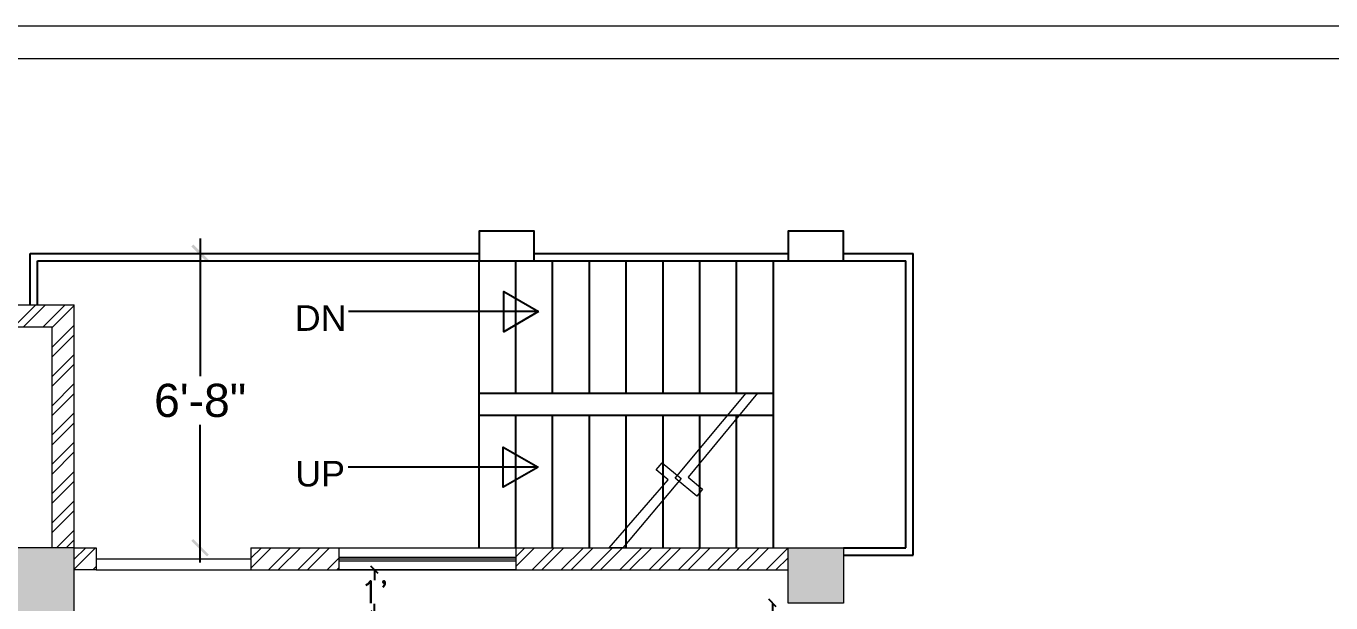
# Model space of a CAD drawing. Header units: inches. Extents: x 111501 to 134888, y 46021 to 52102.
# Drawn here: x 118286.9 to 118641.5, y 48569 to 48725.8 of the extents above; entities that cross this region are included whole.
import ezdxf
from ezdxf.enums import TextEntityAlignment as Align
from ezdxf.lldxf.tags import DXFTag

# ---------------------------------------------------------------- set-up
doc = ezdxf.new("R2010")
doc.units = ezdxf.units.IN
doc.header["$MEASUREMENT"] = 0
for name, color, linetype in [('10', 1, 'Continuous'), ('D', 251, 'Continuous'), ('RO', 7, 'Continuous'), ('staircase', 6, 'Continuous')]:
    doc.layers.add(name, color=color, linetype=linetype)
for name, color, linetype, lineweight in [('column', 252, 'Continuous', 9), ('dimension', 250, 'Continuous', 0), ('DOOR', 1, 'Continuous', 0), ('SHEET', 7, 'Continuous', 30), ('wall', 7, 'Continuous', 9), ('window', 140, 'Continuous', 15)]:
    doc.layers.add(name, color=color, linetype=linetype, lineweight=lineweight)
doc.styles.add('A', font='arial.ttf')
doc.styles.get("Standard").update_dxf_attribs({"font": 'txt.shx', "height": 6})
tags = doc.linetypes.add('DASHED2', pattern=[0.375, 0.25, -0.125]).pattern_tags.tags
tags[6:7] = [DXFTag(74, 4), DXFTag(75, 0), DXFTag(340, '0'), DXFTag(46, 1.0), DXFTag(50, 0.0), DXFTag(44, 0.0), DXFTag(45, 0.0)]
tags[4:5] = [DXFTag(74, 4), DXFTag(75, 0), DXFTag(340, '0'), DXFTag(46, 1.0), DXFTag(50, 0.0), DXFTag(44, 0.0), DXFTag(45, 0.0)]
doc.dimstyles.new('Standard$0', dxfattribs={"dimtxt": 4, "dimasz": 2, "dimexe": 0.125, "dimexo": 0.125, "dimgap": 0.25, "dimtad": 0, "dimtih": 1, "dimtoh": 1, "dimdec": 1, "dimlfac": -1, "dimzin": 0, "dimdsep": 46, "dimlunit": 4, "dimtxsty": 'Standard', "dimblk": 'OBLIQUE', "dimblk1": 'DOTSMALL', "dimblk2": 'DOTSMALL', "dimcen": 0, "dimse1": 1, "dimse2": 1, "dimadec": 0, "dimazin": 0, "dimtfac": 1, "dimtdec": 1, "dimtofl": 0, "dimtmove": 0, "dimatfit": 3, "dimfxl": 1, "dimtolj": 1, "dimtzin": 0, "dimarcsym": 0})
pattern_1 = [(45, (19179.7154, 650.7016), (-3.97747564, 3.97747564), []), (45, (19182.367, 650.7016), (-3.97747564, 3.97747564), [])]

# ---------------------------------------------------------------- blocks, each defined once
blk = doc.blocks.new('_Oblique')
at = {"color": 0, "linetype": 'ByBlock', "lineweight": -2}
blk.add_line((-0.5, -0.5), (0.5, 0.5), dxfattribs=at)
blk = doc.blocks.new('*D612')
at = {"layer": 'Defpoints', "color": 0, "transparency": 16777216}
for p in [(118499.13, 48569.01), (118489.75, 48543.51), (118499.13, 48543.51)]:
    blk.add_point(p, dxfattribs=at)
at = {"layer": 'dimension', "color": 0, "lineweight": -2, "transparency": 16777216}
for p, q in [((118489.75, 48569.01), (118489.75, 48563.51)), ((118489.75, 48543.51), (118489.75, 48549.01))]:
    blk.add_line(p, q, dxfattribs=at)
at = {"layer": 'dimension', "color": 0, "lineweight": -2, "transparency": 16777216, "xscale": 2, "yscale": 2, "zscale": 2}
for p, rotation in [((118489.75, 48569.01), 90), ((118489.75, 48543.51), 270)]:
    blk.add_blockref('_Oblique', p, dxfattribs=dict(at, rotation=rotation))
at = {"layer": 'dimension', "color": 0, "lineweight": 5, "transparency": 16777216, "insert": (118489.75, 48556.26), "char_height": 6, "attachment_point": 5}
blk.add_mtext('\\A1;2\'-1{\\H1.000000x;\\S1/2;}"', dxfattribs=at)
blk = doc.blocks.new('_DOTSMALL')
at = {"color": 0, "linetype": 'ByBlock', "lineweight": -2, "const_width": 0.5}
blk.add_lwpolyline([(-0.0625, 0, 1), (0.0625, 0, 1)], format="xyb", close=True, dxfattribs=at)
blk = doc.blocks.new('_ARCHTICK')
at = {"color": 0, "linetype": 'ByBlock', "lineweight": -2}
blk.add_solid([(0.398, 0.309), (0.309, 0.398), (-0.309, -0.398), (-0.398, -0.309)], dxfattribs=at)
blk = doc.blocks.new('*D1126')
at = {"layer": 'D', "color": 5, "linetype": 'Continuous', "lineweight": 25, "transparency": 16777216}
for p, q in [((118334.23, 48668.01), (118334.23, 48630.61)), ((118334.23, 48580.01), (118334.23, 48617.42))]:
    blk.add_line(p, q, dxfattribs=at)
at = {"layer": 'Defpoints', "color": 0, "linetype": 'Continuous', "lineweight": 5, "transparency": 16777216}
for p in [(118334.23, 48664.01), (118342.23, 48664.01), (118348.01, 48584.01)]:
    blk.add_point(p, dxfattribs=at)
at = {"layer": 'D', "color": 5, "linetype": 'Continuous', "lineweight": 25, "transparency": 16777216, "xscale": 6, "yscale": 6, "zscale": 6}
for p, rotation in [((118334.23, 48664.01), 90), ((118334.23, 48584.01), 270)]:
    blk.add_blockref('_ARCHTICK', p, dxfattribs=dict(at, rotation=rotation))
at = {"layer": 'D', "linetype": 'Continuous', "transparency": 16777216, "insert": (118334.23, 48624.01), "char_height": 9, "attachment_point": 5, "style": 'A'}
blk.add_mtext('\\A1;6\'-8"', dxfattribs=at)
blk = doc.blocks.new('*D1374')
at = {"layer": 'Defpoints', "color": 0, "lineweight": 5, "transparency": 16777216}
for p in [(118381.6, 48578.01), (118395.33, 48578.01), (118393.33, 48566.01)]:
    blk.add_point(p, dxfattribs=at)
at = {"layer": 'dimension', "color": 0, "lineweight": -2, "transparency": 16777216}
for p, q in [((118381.6, 48578.01), (118381.6, 48575.26)), ((118381.6, 48566.01), (118381.6, 48568.76))]:
    blk.add_line(p, q, dxfattribs=at)
at = {"layer": 'dimension', "color": 0, "lineweight": -2, "transparency": 16777216, "xscale": 2, "yscale": 2, "zscale": 2}
for p, rotation in [((118381.6, 48578.01), 90), ((118381.6, 48566.01), 270)]:
    blk.add_blockref('_Oblique', p, dxfattribs=dict(at, rotation=rotation))
at = {"layer": 'dimension', "color": 0, "lineweight": 5, "transparency": 16777216, "insert": (118381.6, 48572.01), "char_height": 6, "attachment_point": 5}
blk.add_mtext("\\A1;1'", dxfattribs=at)

msp = doc.modelspace()

# ---------------------------------------------------------------- hatches: boundary and pattern name
at = {"layer": 'column'}
h = msp.add_hatch(color=256, dxfattribs=at)
h.paths.add_polyline_path([(118282.01, 48584.01), (118282.01, 48566.01), (118300.01, 48566.01), (118300.01, 48584.01)])
h.paths.add_polyline_path([(118107.01, 48584.01), (118107.01, 48557.01), (118115.01, 48557.01), (118115.01, 48584.01)])
h = msp.add_hatch(color=256, dxfattribs=at)
h.paths.add_polyline_path([(118494.01, 48580.07), (118494.01, 48569.07), (118505.01, 48569.07), (118505.01, 48580.07)])
h.paths.add_polyline_path([(118505.01, 48580.07), (118505.01, 48584.07), (118494.01, 48584.07), (118494.01, 48580.07)])
h.paths.add_polyline_path([(118505.01, 48569.07), (118509.01, 48569.07), (118509.01, 48580.07), (118505.01, 48580.07)])
h.paths.add_polyline_path([(118509.01, 48584.07), (118505.01, 48584.07), (118505.01, 48580.07), (118509.01, 48580.07)])
at = {"layer": 'wall', "lineweight": 5}
h = msp.add_hatch(dxfattribs=at)
h.set_pattern_fill('ANSI32', color=256, scale=15, style=0)
h.set_pattern_definition(pattern_1)
h.paths.add_polyline_path([(118107.01, 48584.01), (118107.01, 48650.01), (118300.01, 48650.01), (118300.01, 48584.01), (118294.01, 48584.01), (118294.01, 48644.01), (118113.01, 48644.01), (118113.01, 48584.01)])
h = msp.add_hatch(dxfattribs=at)
h.set_pattern_fill('ANSI32', color=256, scale=15, style=0)
h.set_pattern_definition(pattern_1)
h.paths.add_polyline_path([(118420.01, 48578.01), (118494.01, 48578.01), (118494.01, 48584.01), (118420.01, 48584.01)])
h.paths.add_polyline_path([(118348.01, 48584.01), (118348.01, 48578.01), (118372.01, 48578.01), (118372.01, 48584.01)])
h.paths.add_polyline_path([(118300.01, 48578.01), (118306.01, 48578.01), (118306.01, 48584.01), (118300.01, 48584.01)])

# ---------------------------------------------------------------- linework, layer by layer
at = {"layer": '10', "linetype": 'Continuous'}
for p, q in [((118426.17, 48648.18), (118374.53, 48648.18)), ((118426.05, 48605.91), (118374.41, 48605.91))]:
    msp.add_line(p, q, dxfattribs=at)
for points in [[(118426.17, 48648.18), (118416.73, 48642.73), (118416.73, 48653.63)], [(118426.05, 48605.91), (118416.61, 48600.45), (118416.61, 48611.36)]]:
    msp.add_lwpolyline(points, close=True, dxfattribs=at)
at = {"layer": 'column'}
for points in [[(118300.01, 48584.01), (118282.01, 48584.01), (118282.01, 48566.01), (118300.01, 48566.01)], [(118494.01, 48584.01), (118509.01, 48584.01), (118509.01, 48569.01), (118494.01, 48569.01)]]:
    msp.add_lwpolyline(points, close=True, dxfattribs=at)
at = {"layer": 'DOOR', "linetype": 'DASHED2'}
for p, q in [((118306.01, 48581.01), (118348.01, 48581.01)), ((118306.01, 48578.01), (118348.01, 48578.01))]:
    msp.add_line(p, q, dxfattribs=at)
at = {"layer": 'DOOR', "linetype": 'Continuous'}
for points in [[(118470.78, 48599.95), (118469.18, 48598.03), (118463.3, 48602.96), (118482.64, 48626.01), (118485.71, 48626.01), (118466.85, 48603.24), (118470.78, 48599.94)], [(118445.34, 48584.01), (118461.39, 48602.51), (118458.18, 48605.19), (118459.79, 48607.11), (118464.9, 48602.81), (118449.13, 48584.01), (118445.34, 48584.01)]]:
    msp.add_lwpolyline(points, dxfattribs=at)
at = {"layer": 'RO', "color": 7, "linetype": 'Continuous'}
for points in [[(118410.01, 48662.01), (118425.01, 48662.01), (118425.01, 48670.01), (118410.01, 48670.01), (118410.01, 48662.01)], [(118494.01, 48662.01), (118509.01, 48662.01), (118509.01, 48670.01), (118494.01, 48670.01), (118494.01, 48662.01)]]:
    msp.add_lwpolyline(points, dxfattribs=at)
at = {"layer": 'SHEET', "color": 0, "lineweight": 5, "ltscale": 25}
for points in [[(117990.52, 46902.66), (119292.45, 46902.66), (119292.45, 48725.76), (117990.52, 48725.76)], [(117999.45, 46911.58), (119283.53, 46911.58), (119283.53, 48716.84), (117999.45, 48716.84)]]:
    msp.add_lwpolyline(points, close=True, dxfattribs=at)
at = {"layer": 'staircase'}
for p, q in [((118288.01, 48650.01), (118288.01, 48664.01)), ((118288.01, 48664.01), (118410.01, 48664.01)), ((118425.01, 48664.01), (118494.01, 48664.01)), ((118509.01, 48664.01), (118528.01, 48664.01)), ((118528.01, 48582.01), (118528.01, 48664.01)), ((118290.01, 48650.01), (118290.01, 48662.01)), ((118290.01, 48662.01), (118526.01, 48662.01)), ((118410.01, 48626.01), (118410.01, 48662.01)), ((118420.01, 48626.01), (118420.01, 48662.01)), ((118430.01, 48626.01), (118430.01, 48662.01)), ((118440.01, 48626.01), (118440.01, 48662.01)), ((118450.01, 48626.01), (118450.01, 48662.01)), ((118460.01, 48626.01), (118460.01, 48662.01)), ((118470.01, 48626.01), (118470.01, 48662.01)), ((118480.01, 48626.01), (118480.01, 48662.01)), ((118490.01, 48626.01), (118490.01, 48662.01)), ((118526.01, 48584.01), (118526.01, 48662.01)), ((118410.01, 48626.01), (118490.01, 48626.01)), ((118410.01, 48620.01), (118410.01, 48626.01)), ((118490.01, 48620.01), (118490.01, 48626.01)), ((118410.01, 48620.01), (118482.01, 48620.01)), ((118410.01, 48584.01), (118410.01, 48620.01)), ((118420.01, 48584.01), (118420.01, 48620.01)), ((118430.01, 48584.01), (118430.01, 48620.01)), ((118440.01, 48584.01), (118440.01, 48620.01)), ((118450.01, 48584.01), (118450.01, 48620.01)), ((118460.01, 48584.01), (118460.01, 48620.01)), ((118470.01, 48584.01), (118470.01, 48620.01)), ((118480.01, 48584.01), (118480.01, 48620.01)), ((118482.01, 48620.01), (118490.01, 48620.01)), ((118490.01, 48584.01), (118490.01, 48620.01)), ((118509.01, 48584.01), (118526.01, 48584.01)), ((118509.01, 48582.01), (118528.01, 48582.01))]:
    msp.add_line(p, q, dxfattribs=at)
at = {"layer": 'wall'}
for p, q in [((118107.01, 48650.01), (118300.01, 48650.01)), ((118300.01, 48584.01), (118300.01, 48650.01)), ((118113.01, 48644.01), (118294.01, 48644.01)), ((118294.01, 48584.01), (118294.01, 48644.01)), ((118348.01, 48584.01), (118348.01, 48578.01)), ((118348.01, 48584.01), (118494.01, 48584.01)), ((118348.01, 48578.01), (118494.01, 48578.01))]:
    msp.add_line(p, q, dxfattribs=at)
at = {"layer": 'wall', "lineweight": 5}
for p, q in [((118300.01, 48584.01), (118306.01, 48584.01)), ((118306.01, 48584.01), (118306.01, 48578.01)), ((118348.01, 48584.01), (118348.01, 48578.01)), ((118348.01, 48584.01), (118348.01, 48578.01)), ((118420.01, 48584.01), (118420.01, 48578.01)), ((118306.01, 48578.01), (118300.01, 48578.01))]:
    msp.add_line(p, q, dxfattribs=at)
msp.add_lwpolyline([(118372.01, 48584.01), (118420.01, 48584.01), (118420.01, 48578.01), (118372.01, 48578.01)], close=True, dxfattribs=at)
at = {"layer": 'window', "color": 5, "lineweight": 5}
for p, q in [((118372.01, 48581.51), (118420.01, 48581.51)), ((118372.01, 48581.01), (118420.01, 48581.01)), ((118372.01, 48580.51), (118420.01, 48580.51))]:
    msp.add_line(p, q, dxfattribs=at)

# ---------------------------------------------------------------- texts
at = {"layer": 'D', "style": 'A'}
for s, p in [('DN', (118366.98, 48642.96)), ('UP', (118366.85, 48600.68))]:
    msp.add_text(s, height=6.95, dxfattribs=at).set_placement(p, align=Align.CENTER)

# ---------------------------------------------------------------- dimensions: what is measured, and where the dimension line sits
at = {"layer": 'D', "color": 7, "linetype": 'Continuous'}
dim = msp.add_linear_dim(base=(118334.23, 48664.01), p1=(118348.01, 48584.01), p2=(118342.23, 48664.01), angle=90, dimstyle='Standard$0', override={"dimtxt": 9, "dimasz": 6, "dimexe": 4, "dimexo": 4, "dimgap": 2, "dimtxsty": 'A', "dimblk1": 'ARCHTICK', "dimblk2": 'ARCHTICK', "dimsah": 1, "dimdle": 4, "dimclrd": 5, "dimclre": 1, "dimclrt": 256, "dimfrac": 2, "dimlwd": 25}, dxfattribs=at)
dim.commit()
dim.dimension.update_dxf_attribs({"geometry": '*D1126', "text_midpoint": (118334.23, 48624.01)})
at = {"layer": 'dimension', "lineweight": 5}
dim = msp.add_linear_dim(base=(118381.6, 48578.01), p1=(118393.33, 48566.01), p2=(118395.33, 48578.01), angle=90, dimstyle='Standard$0', override={"dimtmove": 1}, dxfattribs=at)
dim.commit()
dim.dimension.update_dxf_attribs({"geometry": '*D1374', "text_midpoint": (118381.6, 48572.01)})
dim = msp.add_linear_dim(base=(118489.75, 48543.51), p1=(118499.13, 48569.01), p2=(118499.13, 48543.51), angle=90, dimstyle='Standard$0', dxfattribs=at)
dim.commit()
dim.dimension.update_dxf_attribs({"geometry": '*D612', "text_midpoint": (118489.75, 48556.26)})

doc.saveas('drawing.dxf')
